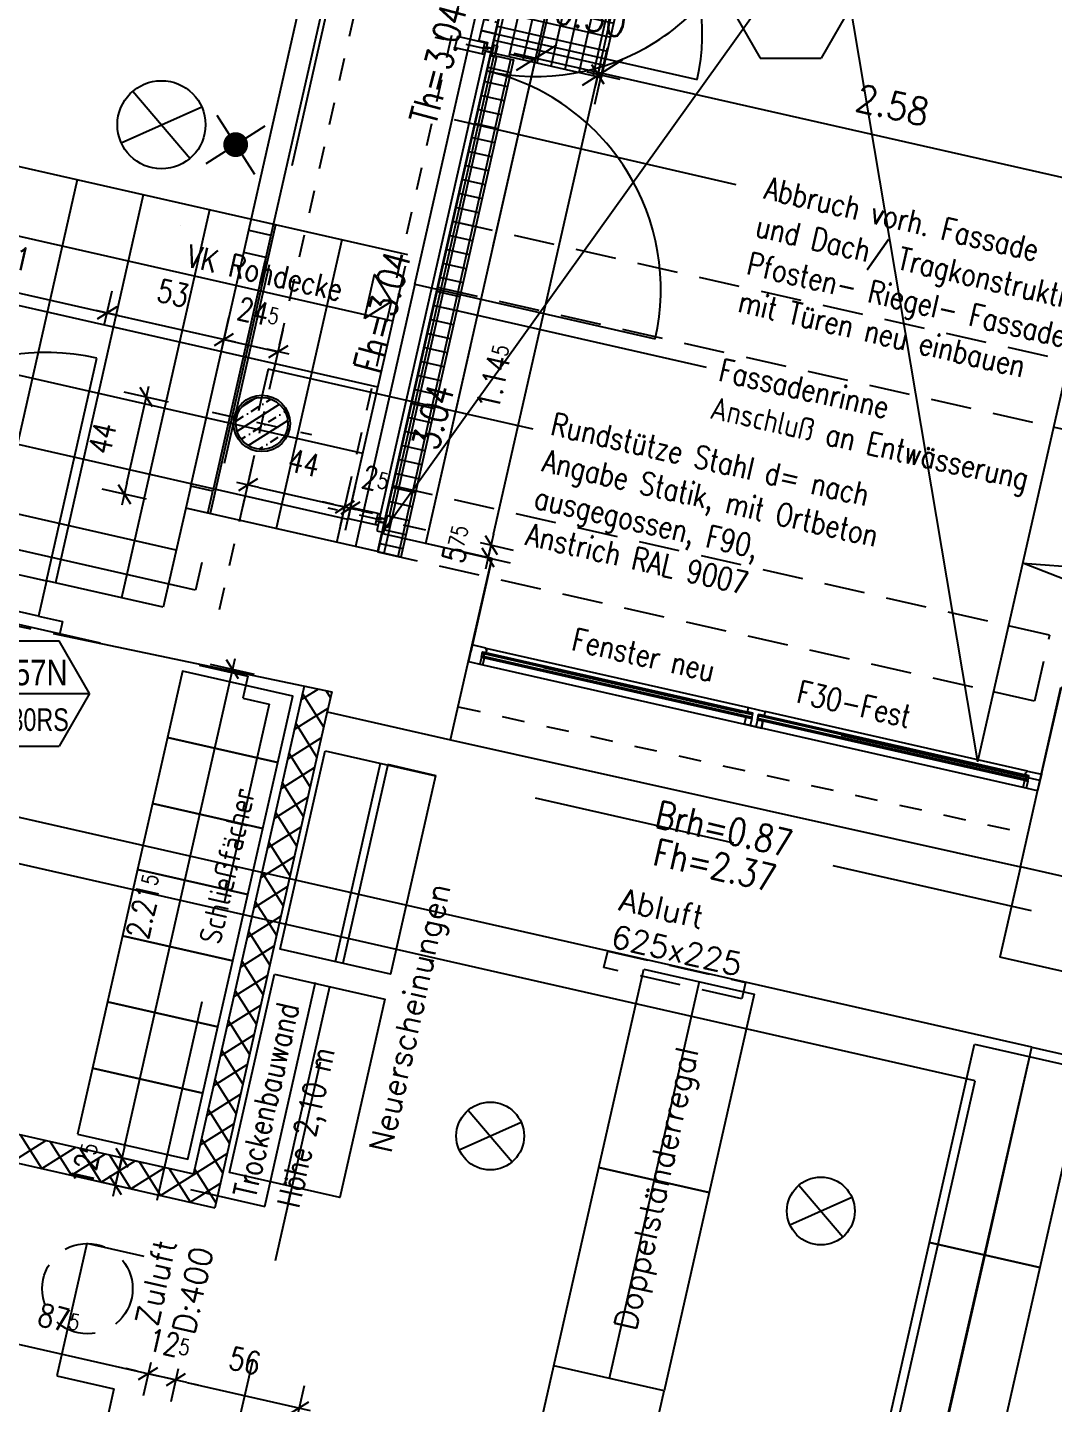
# Model space of a CAD drawing. Header units: metres. Extents: x -7 to 99688, y -10762 to -90.
# Drawn here: x 90.15 to 94.69, y -135.64 to -129.56 of the extents above; entities that cross this region are included whole.
import ezdxf
from ezdxf.enums import TextEntityAlignment as Align

# ---------------------------------------------------------------- set-up
doc = ezdxf.new("R2010")
doc.units = ezdxf.units.M
doc.header["$LTSCALE"] = 0.03
for name, pattern in [('DOT', [0]), ('GESTRICHELT', [9, 6, -3]), ('GESTRICHELT2', [4.5, 3, -1.5]), ('STRICHPUNKT', [24, 12, -6, 0, -6])]:
    doc.linetypes.add(name, pattern=pattern)
doc.layers.get('0').update_dxf_attribs({"linetype": 'CONTINUOUS'})
doc.layers.get('Defpoints').update_dxf_attribs({"linetype": 'CONTINUOUS'})
for name, color, linetype in [('A_abriss', 44, '_ABBRUCH'), ('A_ACHSEN', 1, 'STRICHPUNKT'), ('A_ansicht', 9, 'CONTINUOUS'), ('A_bemaßung', 2, 'CONTINUOUS'), ('A_BRANDSCHUTZ', 10, 'CONTINUOUS'), ('A_Deckenplan', 8, 'CONTINUOUS'), ('A_EINBAUTEN', 3, 'CONTINUOUS'), ('A_fenster', 7, 'CONTINUOUS'), ('A_Fußboden_2', 8, 'CONTINUOUS'), ('A_Höhen', 3, 'CONTINUOUS'), ('A_möbel_neu', 1, 'CONTINUOUS'), ('A_NR_TÜR', 1, 'CONTINUOUS'), ('A_schraffur', 10, 'CONTINUOUS'), ('A_Stahl', 5, 'CONTINUOUS'), ('A_text', 5, 'CONTINUOUS'), ('A_treppe', 3, 'CONTINUOUS'), ('A_trockenbau', 2, 'CONTINUOUS'), ('A_Tuer_neu', 1, 'CONTINUOUS'), ('A_Tuernummer_neu', 10, 'CONTINUOUS'), ('A_TXT-TUER', 1, 'CONTINUOUS'), ('A_türen', 9, 'CONTINUOUS'), ('A_verdeckt', 8, 'GESTRICHELT2'), ('A_wände', 6, 'CONTINUOUS'), ('CKMA0002', 2, 'CONTINUOUS'), ('E__LEUCHTEN', 6, 'CONTINUOUS')]:
    doc.layers.add(name, color=color, linetype=linetype)
doc.styles.add('arial-n', font='ARIALN.TTF')
doc.styles.add('BOLDSIMP_FNT', font='TXT.shx', dxfattribs={"width": 0.9, "height": 0.12})
doc.styles.add('NORM', font='simplex.shx', dxfattribs={"width": 0.7, "bigfont": 'bigfont.shx'})
doc.styles.add('SIMPLEX', font='simplex.shx', dxfattribs={"width": 0.8, "height": 0.1})
doc.styles.get("Standard").update_dxf_attribs({"font": 'txt', "height": 1})
doc.linetypes.add('_ABBRUCH', pattern='A,25,[101,cadkon.shx,S=3.5,R=0,X=0,Y=0],25', length=50)
doc.dimstyles.get("Standard").update_dxf_attribs({"dimtxt": 0.1, "dimasz": 0.05, "dimexe": 0.1, "dimexo": 0, "dimgap": 0.1, "dimtad": 1, "dimdec": 4, "dimrnd": 0.0025, "dimzin": 0, "dimdsep": 46, "dimtxsty": 'SIMPLEX', "dimblk": 'DIMCROSS', "dimblk1": 'DIMCROSS', "dimblk2": 'DIMCROSS', "dimsah": 1, "dimcen": 2.5, "dimdle": 0.025, "dimclrd": 1, "dimclre": 1, "dimclrt": 6, "dimadec": 0, "dimazin": 0, "dimtfac": 1, "dimtdec": 4, "dimtix": 1, "dimtmove": 2, "dimatfit": 3, "dimfxl": 1, "dimtvp": 1, "dimtolj": 1, "dimtzin": 0, "dimarcsym": 0})
pattern_1 = [(32.2216, (90.0803, -134.57253), (-0.0507869, 0.0805807), []), (122.2216, (90.0803, -134.57253), (-0.0805807, -0.0507869), [])]

# ---------------------------------------------------------------- blocks, each defined once
blk = doc.blocks.new('SLASH1')
at = {"layer": 'A_bemaßung', "color": 2, "linetype": 'Continuous'}
for p, q in [((0.07663, 0.07663), (-0.07319, -0.07319)), ((0, -0.14068), (0, 0.11466))]:
    blk.add_line(p, q, dxfattribs=at)
blk = doc.blocks.new('DIMCROSS')
at = {"color": 0, "linetype": 'ByBlock'}
blk.add_line((-1, 0), (1, 0), dxfattribs=at)
at = {"linetype": 'ByBlock'}
blk.add_line((-0.707107, -0.707107), (0.707107, 0.707107), dxfattribs=at)
blk = doc.blocks.new('*D81')
at = {"layer": 'CKMA0002', "color": 1, "lineweight": -2}
for p, q in [((90.7714, -131.2124), (90.5764, -131.1682)), ((90.5877, -131.5706), (90.6629, -131.2391)), ((90.6741, -131.6415), (90.4791, -131.5973))]:
    blk.add_line(p, q, dxfattribs=at)
at = {"layer": 'Defpoints', "color": 0}
for p in [(90.6739, -131.1903), (90.9656, -131.2565), (90.8683, -131.6856)]:
    blk.add_point(p, dxfattribs=at)
at = {"layer": 'CKMA0002', "color": 1, "lineweight": -2, "xscale": 0.05, "yscale": 0.05, "zscale": 0.05}
for p, rotation in [((90.6739, -131.1903), 77.2217543797739), ((90.5766, -131.6194), 257.2217543797739)]:
    blk.add_blockref('DIMCROSS', p, dxfattribs=dict(at, rotation=rotation))
at = {"layer": 'CKMA0002', "color": 6, "insert": (90.479, -131.3717), "char_height": 0.1, "attachment_point": 5, "rotation": 77.22175, "style": 'SIMPLEX'}
blk.add_mtext('\\A1;44{\\A1\\H0.7x\\S;}', dxfattribs=at)
blk = doc.blocks.new('*D82')
at = {"layer": 'CKMA0002', "color": 1, "lineweight": -2}
for p, q in [((91.1012, -131.6761), (91.1454, -131.481)), ((91.5303, -131.7734), (91.5745, -131.5784)), ((91.172, -131.5896), (91.5036, -131.6648))]:
    blk.add_line(p, q, dxfattribs=at)
at = {"layer": 'Defpoints', "color": 0}
for p in [(91.5524, -131.6759), (91.0751, -131.7908), (91.5042, -131.8882)]:
    blk.add_point(p, dxfattribs=at)
at = {"layer": 'CKMA0002', "color": 1, "lineweight": -2, "xscale": 0.05, "yscale": 0.05, "zscale": 0.05}
for p, rotation in [((91.1233, -131.5786), 167.2217543798648), ((91.5524, -131.6759), 347.2217543798648)]:
    blk.add_blockref('DIMCROSS', p, dxfattribs=dict(at, rotation=rotation))
at = {"layer": 'CKMA0002', "color": 6, "insert": (91.371, -131.4809), "char_height": 0.1, "attachment_point": 5, "rotation": 347.22175, "style": 'SIMPLEX'}
blk.add_mtext('\\A1;44{\\A1\\H0.7x\\S;}', dxfattribs=at)
blk = doc.blocks.new('*D83')
at = {"layer": 'CKMA0002', "color": 1, "lineweight": -2}
for p, q in [((91.5336, -131.7585), (91.5745, -131.5784)), ((91.5545, -131.7789), (91.5987, -131.5838)), ((91.5036, -131.6648), (91.4549, -131.6538)), ((91.5524, -131.6759), (91.5766, -131.6814)), ((91.6254, -131.6924), (91.6741, -131.7035))]:
    blk.add_line(p, q, dxfattribs=at)
at = {"layer": 'Defpoints', "color": 0}
for p in [(91.5766, -131.6814), (91.5336, -131.7585), (91.5545, -131.7789)]:
    blk.add_point(p, dxfattribs=at)
at = {"layer": 'CKMA0002', "color": 1, "lineweight": -2, "xscale": 0.05, "yscale": 0.05, "zscale": 0.05}
for p, rotation in [((91.5524, -131.6759), 347.221754379864), ((91.5766, -131.6814), 167.221754379864)]:
    blk.add_blockref('DIMCROSS', p, dxfattribs=dict(at, rotation=rotation))
at = {"layer": 'CKMA0002', "color": 6, "insert": (91.6879, -131.5528), "char_height": 0.1, "attachment_point": 5, "rotation": 347.22175, "style": 'SIMPLEX'}
blk.add_mtext('\\A1;2{\\A1\\H0.7x\\S5;}', dxfattribs=at)
blk = doc.blocks.new('*D84')
at = {"layer": 'CKMA0002', "color": 1, "lineweight": -2}
for p, q in [((92.0891, -131.8781), (92.2842, -131.9224)), ((92.1506, -131.8333), (92.2968, -131.8664)), ((92.1866, -131.9002), (92.1993, -131.8443)), ((92.1866, -131.9002), (92.1866, -131.9002)), ((92.1866, -131.9002), (92.1866, -131.9002))]:
    blk.add_line(p, q, dxfattribs=at)
at = {"layer": 'Defpoints', "color": 0}
for p in [(91.8483, -131.8235), (91.9098, -131.7787), (92.1993, -131.8443)]:
    blk.add_point(p, dxfattribs=at)
at = {"layer": 'CKMA0002', "color": 1, "lineweight": -2, "xscale": 0.05, "yscale": 0.05, "zscale": 0.05}
for p, rotation in [((92.1993, -131.8443), 257.2217543797739), ((92.1866, -131.9002), 77.2217543797739)]:
    blk.add_blockref('DIMCROSS', p, dxfattribs=dict(at, rotation=rotation))
at = {"layer": 'CKMA0002', "color": 3, "insert": (92.0467, -131.8391), "char_height": 0.1, "attachment_point": 5, "rotation": 77.22175, "style": 'SIMPLEX'}
blk.add_mtext('\\A1;5{\\A1\\H0.7x\\S75;}', dxfattribs=at)
blk = doc.blocks.new('*D85')
at = {"layer": 'CKMA0002', "color": 1, "lineweight": -2}
for p, q in [((92.6228, -129.7511), (92.7691, -129.7843)), ((92.2104, -131.7956), (92.6605, -129.811))]:
    blk.add_line(p, q, dxfattribs=at)
at = {"layer": 'Defpoints', "color": 0}
for p in [(92.3822, -129.6966), (92.6715, -129.7622), (91.9098, -131.7787)]:
    blk.add_point(p, dxfattribs=at)
at = {"layer": 'CKMA0002', "color": 1, "lineweight": -2, "xscale": 0.05, "yscale": 0.05, "zscale": 0.05}
for p, rotation in [((92.6715, -129.7622), 77.2217543797739), ((92.1993, -131.8443), 257.2217543797739)]:
    blk.add_blockref('DIMCROSS', p, dxfattribs=dict(at, rotation=rotation))
at = {"layer": 'CKMA0002', "color": 3, "insert": (92.2142, -131.1003), "char_height": 0.1, "attachment_point": 5, "rotation": 77.22175, "style": 'SIMPLEX'}
blk.add_mtext('\\A1;1.14{\\A1\\H0.7x\\S5;}', dxfattribs=at)
blk = doc.blocks.new('*D86')
at = {"layer": 'CKMA0002', "color": 1, "lineweight": -2}
for p, q in [((92.8417, -128.7857), (92.988, -128.8188)), ((92.6826, -129.7134), (92.8794, -128.8455))]:
    blk.add_line(p, q, dxfattribs=at)
at = {"layer": 'Defpoints', "color": 0}
for p in [(92.6013, -128.7311), (92.8905, -128.7967), (92.3822, -129.6966)]:
    blk.add_point(p, dxfattribs=at)
at = {"layer": 'CKMA0002', "color": 1, "lineweight": -2, "xscale": 0.05, "yscale": 0.05, "zscale": 0.05}
for p, rotation in [((92.8905, -128.7967), 77.2217543797739), ((92.6715, -129.7622), 257.2217543797739)]:
    blk.add_blockref('DIMCROSS', p, dxfattribs=dict(at, rotation=rotation))
at = {"layer": 'CKMA0002', "color": 3, "insert": (92.6347, -129.2463), "char_height": 0.1, "attachment_point": 5, "rotation": 77.22175, "style": 'SIMPLEX'}
blk.add_mtext('\\A1;99{\\A1\\H0.7x\\S;}', dxfattribs=at)
blk = doc.blocks.new('Sich.beleuchtung')
at = {"layer": 'E__LEUCHTEN', "color": 3}
for p, q in [((-100.1, 100.1), (100.1, -100.1)), ((-100.1, -100.1), (100.1, 100.1))]:
    blk.add_line(p, q, dxfattribs=at)
at = {"layer": 'E__LEUCHTEN', "color": 3, "const_width": 50}
blk.add_lwpolyline([(-25, 0, 1), (25, 0, 1)], format="xyb", close=True, dxfattribs=at)
blk = doc.blocks.new('I541')
for p, q in [((-2.4, -1.8), (2.4, 1.8)), ((-2.4, 1.8), (2.4, -1.8))]:
    blk.add_line(p, q)
blk.add_circle((0, 0), 3)
blk = doc.blocks.new('Keller_bibo')
at = {"layer": 'A_verdeckt', "linetype": 'GESTRICHELT', "ltscale": 5}
for points in [[(94.7359, -223.6156), (94.403, -225.0833), (90.5789, -224.2159), (90.5921, -224.1573), (90.4666, -224.1289), (90.4556, -224.1776), (90.3288, -224.1489), (90.1739, -224.8316), (90.6566, -224.941), (90.7451, -224.5509), (91.9349, -224.8208), (91.8464, -225.2109), (92.412, -225.3392), (90.8913, -232.0439), (87.9071, -231.367)], [(88.2751, -231.7786), (91.1228, -232.4245), (91.1007, -232.522), (91.2177, -232.5486), (90.6636, -234.9915), (90.41, -234.934), (90.2772, -235.5191), (90.5308, -235.5767), (89.9911, -237.9562)], [(98.0681, -233.2343), (97.6356, -233.1363), (97.5819, -233.3731), (95.0711, -232.8036), (95.1248, -232.5667), (94.7206, -232.475), (94.6274, -232.8858), (92.1106, -232.315), (92.2037, -231.9042), (91.9103, -231.8376), (93.3254, -225.5991), (94.9055, -225.9575), (95.4146, -223.7131), (95.2796, -223.6825), (95.2674, -223.7361), (94.7359, -223.6156)], [(89.2014, -244.0145), (107.8483, -248.2441), (110.3885, -237.0453), (91.7416, -232.8157), (89.2014, -244.0145)]]:
    blk.add_lwpolyline(points, dxfattribs=at)
blk = doc.blocks.new('*D162')
at = {"layer": 'CKMA0002', "color": 1, "lineweight": -2}
for p, q in [((89.5644, -130.6053), (90.4518, -130.8066)), ((90.4895, -130.8664), (90.5227, -130.7202))]:
    blk.add_line(p, q, dxfattribs=at)
at = {"layer": 'Defpoints', "color": 0}
for p in [(90.5006, -130.8177), (89.2468, -131.7792), (90.2318, -132.0025)]:
    blk.add_point(p, dxfattribs=at)
at = {"layer": 'CKMA0002', "color": 1, "lineweight": -2, "xscale": 0.05, "yscale": 0.05, "zscale": 0.05}
for p, rotation in [((89.5156, -130.5943), 167.2198908575155), ((90.5006, -130.8177), 347.2198908575155)]:
    blk.add_blockref('DIMCROSS', p, dxfattribs=dict(at, rotation=rotation))
at = {"layer": 'CKMA0002', "color": 3, "insert": (90.0413, -130.5597), "char_height": 0.1, "attachment_point": 5, "rotation": 347.21989, "style": 'SIMPLEX'}
blk.add_mtext('\\A1;1.01{\\A1\\H0.7x\\S;}', dxfattribs=at)
blk = doc.blocks.new('*D163')
at = {"layer": 'CKMA0002', "color": 1, "lineweight": -2}
for p, q in [((90.5493, -130.8287), (90.9687, -130.9239)), ((91.0064, -130.9837), (91.0395, -130.8374))]:
    blk.add_line(p, q, dxfattribs=at)
at = {"layer": 'Defpoints', "color": 0}
for p in [(91.0174, -130.9349), (90.8482, -131.681), (90.2318, -132.0025)]:
    blk.add_point(p, dxfattribs=at)
at = {"layer": 'CKMA0002', "color": 1, "lineweight": -2, "xscale": 0.05, "yscale": 0.05, "zscale": 0.05}
for p, rotation in [((90.5006, -130.8177), 167.2198908575155), ((91.0174, -130.9349), 347.2198908575155)]:
    blk.add_blockref('DIMCROSS', p, dxfattribs=dict(at, rotation=rotation))
at = {"layer": 'CKMA0002', "color": 3, "insert": (90.7922, -130.73), "char_height": 0.1, "attachment_point": 5, "rotation": 347.21989, "style": 'SIMPLEX'}
blk.add_mtext('\\A1;53{\\A1\\H0.7x\\S;}', dxfattribs=at)
blk = doc.blocks.new('*D164')
at = {"layer": 'CKMA0002', "color": 1, "lineweight": -2}
for p, q in [((91.2348, -131.0868), (91.2791, -130.8917)), ((91.0174, -130.9349), (91.0174, -130.9349)), ((91.0174, -130.9349), (91.0174, -130.9349)), ((91.0174, -130.9349), (91.257, -130.9893))]:
    blk.add_line(p, q, dxfattribs=at)
at = {"layer": 'Defpoints', "color": 0}
for p in [(91.257, -130.9893), (90.8482, -131.681), (91.0559, -131.8758)]:
    blk.add_point(p, dxfattribs=at)
at = {"layer": 'CKMA0002', "color": 1, "lineweight": -2, "xscale": 0.05, "yscale": 0.05, "zscale": 0.05}
for p, rotation in [((91.0174, -130.9349), 347.2198908575155), ((91.257, -130.9893), 167.2198908575155)]:
    blk.add_blockref('DIMCROSS', p, dxfattribs=dict(at, rotation=rotation))
at = {"layer": 'CKMA0002', "color": 3, "insert": (91.1704, -130.8158), "char_height": 0.1, "attachment_point": 5, "rotation": 347.21989, "style": 'SIMPLEX'}
blk.add_mtext('\\A1;24{\\A1\\H0.7x\\S5;}', dxfattribs=at)
blk = doc.blocks.new('Tür-Nr')
at = {"layer": 'A_NR_TÜR'}
for p, q in [((-0.0573, -108.8652), (0.0772, -108.6321)), ((0.0772, -108.6321), (0.3468, -108.6321)), ((0.4812, -108.8652), (0.3468, -108.6321)), ((-0.0573, -108.8652), (0.4812, -108.8652)), ((-0.0573, -108.8652), (0.0772, -109.0983)), ((0.4812, -108.8652), (0.3468, -109.0983)), ((0.0772, -109.0983), (0.3468, -109.0983))]:
    blk.add_line(p, q, dxfattribs=at)
at = {"layer": 'A_TXT-TUER', "style": 'arial-n', "flags": 4}
blk.add_attdef('TÜR-NR.', text='', height=0.1129, dxfattribs=at).set_placement((0.2114, -108.7723), align=Align.MIDDLE_CENTER)
at = {"layer": 'A_TXT-TUER', "style": 'NORM', "width": 0.7}
for tag, flags, p in [('BRANDSCHUTZ', 4, (0.2287, -108.9809)), ('DIN', 5, (0.214, -109.1983)), ('ABMESSUNG', 5, (0.214, -109.3327)), ('MATERIAL', 5, (0.214, -109.4671)), ('WANDART', 5, (0.214, -109.6015)), ('ZARGE', 5, (0.214, -109.7359)), ('SCHLOSS', 5, (0.214, -109.8703)), ('BESCHLÄGE', 5, (0.214, -110.0047)), ('SONSTIGES', 5, (0.214, -110.1391))]:
    blk.add_attdef(tag, text='', height=0.0784, dxfattribs=dict(at, flags=flags)).set_placement(p, align=Align.MIDDLE_CENTER)
blk = doc.blocks.new('*D218')
at = {"layer": 'CKMA0002', "color": 1, "lineweight": -2}
for p, q in [((89.8775, -135.3268), (90.6334, -135.4982)), ((90.6932, -135.4605), (90.66, -135.6068))]:
    blk.add_line(p, q, dxfattribs=at)
at = {"layer": 'Defpoints', "color": 0}
for p in [(91.3646, -132.5001), (90.029, -134.4326), (90.6821, -135.5093)]:
    blk.add_point(p, dxfattribs=at)
at = {"layer": 'CKMA0002', "color": 1, "lineweight": -2, "xscale": 0.05, "yscale": 0.05, "zscale": 0.05}
for p, rotation in [((89.8287, -135.3157), 167.2217543798609), ((90.6821, -135.5093), 347.2217543798609)]:
    blk.add_blockref('DIMCROSS', p, dxfattribs=dict(at, rotation=rotation))
at = {"layer": 'CKMA0002', "color": 3, "insert": (90.2886, -135.2662), "char_height": 0.1, "attachment_point": 5, "rotation": 347.22175, "style": 'SIMPLEX'}
blk.add_mtext('\\A1;87{\\A1\\H0.7x\\S5;}', dxfattribs=at)
blk = doc.blocks.new('*D219')
at = {"layer": 'CKMA0002', "color": 1, "lineweight": -2}
for p, q in [((90.6334, -135.4982), (90.5846, -135.4871)), ((90.6821, -135.5093), (90.804, -135.5369)), ((90.815, -135.4881), (90.7819, -135.6344)), ((90.8528, -135.548), (90.9015, -135.559))]:
    blk.add_line(p, q, dxfattribs=at)
at = {"layer": 'Defpoints', "color": 0}
for p in [(91.4941, -132.494), (91.3646, -132.5001), (90.804, -135.5369)]:
    blk.add_point(p, dxfattribs=at)
at = {"layer": 'CKMA0002', "color": 1, "lineweight": -2, "xscale": 0.05, "yscale": 0.05, "zscale": 0.05}
for p, rotation in [((90.6821, -135.5093), 347.2217543798609), ((90.804, -135.5369), 167.2217543798609)]:
    blk.add_blockref('DIMCROSS', p, dxfattribs=dict(at, rotation=rotation))
at = {"layer": 'CKMA0002', "color": 3, "insert": (90.7762, -135.3768), "char_height": 0.1, "attachment_point": 5, "rotation": 347.22175, "style": 'SIMPLEX'}
blk.add_mtext('\\A1;12{\\A1\\H0.7x\\S5;}', dxfattribs=at)
blk = doc.blocks.new('*D220')
at = {"layer": 'CKMA0002', "color": 1, "lineweight": -2}
for p, q in [((90.8528, -135.548), (91.301, -135.6496)), ((91.3719, -135.5632), (91.3277, -135.7582))]:
    blk.add_line(p, q, dxfattribs=at)
at = {"layer": 'Defpoints', "color": 0}
for p in [(91.4941, -132.494), (92.02, -132.7055), (91.3498, -135.6607)]:
    blk.add_point(p, dxfattribs=at)
at = {"layer": 'CKMA0002', "color": 1, "lineweight": -2, "xscale": 0.05, "yscale": 0.05, "zscale": 0.05}
for p, rotation in [((90.804, -135.5369), 167.2217543798609), ((91.3498, -135.6607), 347.2217543798609)]:
    blk.add_blockref('DIMCROSS', p, dxfattribs=dict(at, rotation=rotation))
at = {"layer": 'CKMA0002', "color": 3, "insert": (91.1101, -135.4525), "char_height": 0.1, "attachment_point": 5, "rotation": 347.22175, "style": 'SIMPLEX'}
blk.add_mtext('\\A1;56{\\A1\\H0.7x\\S;}', dxfattribs=at)
blk = doc.blocks.new('*D223')
at = {"layer": 'CKMA0002', "color": 1, "lineweight": -2}
for p, q in [((90.5169, -134.5434), (90.6632, -134.5765)), ((90.538, -134.6763), (90.5657, -134.5544)), ((90.4405, -134.6542), (90.6355, -134.6985)), ((90.538, -134.6763), (90.538, -134.6763)), ((90.538, -134.6763), (90.538, -134.6763))]:
    blk.add_line(p, q, dxfattribs=at)
at = {"layer": 'Defpoints', "color": 0}
for p in [(90.2399, -134.4806), (90.5657, -134.5544), (90.1635, -134.5914)]:
    blk.add_point(p, dxfattribs=at)
at = {"layer": 'CKMA0002', "color": 1, "lineweight": -2, "xscale": 0.05, "yscale": 0.05, "zscale": 0.05}
for p, rotation in [((90.5657, -134.5544), 257.2217543797699), ((90.538, -134.6763), 77.2217543797699)]:
    blk.add_blockref('DIMCROSS', p, dxfattribs=dict(at, rotation=rotation))
at = {"layer": 'CKMA0002', "color": 3, "insert": (90.4056, -134.5822), "char_height": 0.1, "attachment_point": 5, "rotation": 77.22175, "style": 'SIMPLEX'}
blk.add_mtext('\\A1;12{\\A1\\H0.7x\\S5;}', dxfattribs=at)
blk = doc.blocks.new('*D224')
at = {"layer": 'CKMA0002', "color": 1, "lineweight": -2}
for p, q in [((91.1531, -132.4166), (90.958, -132.3724)), ((90.5767, -134.5057), (91.0445, -132.4433))]:
    blk.add_line(p, q, dxfattribs=at)
at = {"layer": 'Defpoints', "color": 0}
for p in [(91.0555, -132.3945), (91.4941, -132.494), (90.2399, -134.4806)]:
    blk.add_point(p, dxfattribs=at)
at = {"layer": 'CKMA0002', "color": 1, "lineweight": -2, "xscale": 0.05, "yscale": 0.05, "zscale": 0.05}
for p, rotation in [((91.0555, -132.3945), 77.22175437976986), ((90.5657, -134.5544), 257.2217543797699)]:
    blk.add_blockref('DIMCROSS', p, dxfattribs=dict(at, rotation=rotation))
at = {"layer": 'CKMA0002', "color": 3, "insert": (90.6643, -133.4413), "char_height": 0.1, "attachment_point": 5, "rotation": 77.22175, "style": 'SIMPLEX'}
blk.add_mtext('\\A1;2.21{\\A1\\H0.7x\\S5;}', dxfattribs=at)

msp = doc.modelspace()

# ---------------------------------------------------------------- hatches: boundary and pattern name
at = {"layer": 'A_EINBAUTEN'}
h = msp.add_hatch(dxfattribs=at)
h.set_pattern_fill('NET', color=1, scale=0.02, style=0)
h.set_pattern_definition([(167.2199, (87.381815, -126.3012), (-0.01404683, -0.06192686), []), (257.2199, (87.381815, -126.3012), (0.06192686, -0.01404683), [])])
h.paths.add_polyline_path([(92.19999, -129.6655), (92.68761, -129.7761), (92.90882, -128.80088), (92.4212, -128.69027)])
h = msp.add_hatch(dxfattribs=at)
h.set_pattern_fill('NET', color=1, scale=0.02, style=0)
h.set_pattern_definition([(347.22175, (77.84911, -141.39075), (0.01404482, 0.06192732), []), (77.22175, (77.84911, -141.39075), (-0.06192732, 0.01404482), [])])
h.paths.add_polyline_path([(91.79932, -131.89748), (91.69934, -131.87403), (92.19807, -129.67531), (92.29821, -129.69802)])
at = {"layer": 'A_schraffur'}
h = msp.add_hatch(dxfattribs=at)
h.set_pattern_fill('BETON_1', color=256, scale=0.02, style=0)
h.set_pattern_definition([(32.22175, (77.5378, -141.85838), (-0.0426558, 0.06767926), []), (32.22175, (77.59297, -141.87089), (-0.00881617, 0.08900716), [0.04, -0.02, 0, -0.02])])
edge = h.paths.add_edge_path()
edge.add_arc((91.18506, -131.30622), 0.115, 0, 360)
h = msp.add_hatch(dxfattribs=at)
h.set_pattern_fill('ANSI37', color=256, scale=0.03, style=0)
h.set_pattern_definition(pattern_1)
h.paths.add_polyline_path([(88.1912, -131.80123), (88.06885, -131.77557), (87.8939, -132.54682), (88.0158, -132.57447)])
h.paths.add_polyline_path([(88.0158, -132.57447), (87.8939, -132.54682), (87.84966, -132.74187), (87.97156, -132.76951)])
h.paths.add_polyline_path([(87.97156, -132.76951), (87.84966, -132.74187), (87.76638, -133.109), (87.88828, -133.13665)])
h.paths.add_polyline_path([(87.88828, -133.13665), (87.76638, -133.109), (87.69204, -133.43672), (87.81394, -133.46436)])
h.paths.add_polyline_path([(87.81394, -133.46436), (87.69204, -133.43672), (87.59147, -133.88005), (86.61561, -133.6587), (86.58797, -133.78061), (88.53845, -134.22291), (88.5661, -134.101), (87.71338, -133.90771)])
h.paths.add_polyline_path([(90.75309, -134.59692), (90.02898, -134.43258), (90.00134, -134.55449), (90.72544, -134.71881)])
h.paths.add_polyline_path([(91.26235, -133.51584), (91.14044, -133.4882), (90.88229, -134.62624), (90.75309, -134.59692), (90.72544, -134.71881), (90.97655, -134.77579)])
h.paths.add_polyline_path([(90.30759, -134.67508), (90.35724, -134.45616), (90.50353, -134.48934), (90.45388, -134.70825)], flags=25)
h = msp.add_hatch(dxfattribs=at)
h.set_pattern_fill('ANSI37', color=256, scale=0.03, style=0)
h.set_pattern_definition(pattern_1)
h.paths.add_polyline_path([(91.47423, -132.58175), (91.49411, -132.49396), (91.37179, -132.46831), (91.18469, -133.29315), (91.30659, -133.3208), (91.47423, -132.58175)])
h.paths.add_polyline_path([(91.30659, -133.3208), (91.18469, -133.29315), (91.14044, -133.4882), (91.26235, -133.51584)])

# ---------------------------------------------------------------- linework, layer by layer
at = {"layer": 'A_abriss', "ltscale": 0.3}
for p, q in [((93.12978, -125.55465), (94.35169, -132.80376)), ((91.91028, -131.83757), (93.32537, -125.59903)), ((91.71477, -131.79321), (95.82586, -126.05304)), ((91.12688, -130.45221), (91.54717, -128.59928)), ((91.6447, -128.6214), (91.22441, -130.47434)), ((91.86228, -130.69084), (92.30031, -128.75989)), ((92.39778, -128.78201), (91.95979, -130.71295)), ((90.87031, -131.58347), (91.10481, -130.54971)), ((91.20231, -130.57186), (90.96779, -131.60558)), ((91.86228, -130.69084), (91.59906, -131.85128)), ((91.95978, -130.71296), (91.7176, -131.78077)), ((91.86228, -130.69084), (91.95979, -130.71295)), ((91.95983, -130.71297), (92.92529, -130.93196)), ((90.87031, -131.58347), (90.84818, -131.681)), ((90.96779, -131.60558), (90.87031, -131.58347)), ((90.9457, -131.70312), (90.96779, -131.60558)), ((90.9457, -131.70312), (90.84818, -131.68101)), ((94.54089, -133.26723), (94.45026, -133.66686)), ((94.86955, -133.76198), (94.45026, -133.66686))]:
    msp.add_line(p, q, dxfattribs=at)
msp.add_lwpolyline([(91.12688, -130.45222), (91.22441, -130.47434), (91.20231, -130.57186), (91.10481, -130.54971), (91.12688, -130.45222)], dxfattribs=at)
for centre, radius, start, end in [((92.3978, -128.78201), 0.99002, 257.219099, 347.220231), ((91.95983, -130.71297), 0.98999, 347.220155, 77.222288)]:
    msp.add_arc(centre, radius, start, end, dxfattribs=at)
at = {"layer": 'A_ACHSEN', "ltscale": 0.1}
for p, q in [((90.99831, -132.12956), (92.56671, -125.21497)), ((92.38215, -129.69658), (91.95103, -129.59877)), ((90.96564, -131.25645), (91.40449, -131.35599)), ((91.90978, -131.77866), (91.47866, -131.68085))]:
    msp.add_line(p, q, dxfattribs=at)
at = {"layer": 'A_ansicht', "color": 9, "linetype": 'Continuous'}
msp.add_line((92.02, -132.7055), (94.54089, -133.26723), dxfattribs=at)
at = {"layer": 'A_bemaßung', "linetype": 'Continuous'}
msp.add_line((92.29981, -129.66825), (111.74822, -134.07968), dxfattribs=at)
at = {"layer": 'A_Deckenplan', "linetype": 'GESTRICHELT'}
for p, q in [((92.02812, -130.41127), (94.93646, -131.071)), ((91.96175, -130.70384), (94.87012, -131.36357)), ((91.76265, -131.58154), (94.671, -132.24127)), ((91.69629, -131.87411), (94.60465, -132.53384)), ((94.60465, -132.53384), (94.671, -132.24127)), ((94.59127, -134.06574), (109.28899, -137.39857))]:
    msp.add_line(p, q, dxfattribs=at)
at = {"layer": 'A_Deckenplan'}
for points in [[(94.59127, -134.06574), (86.48897, -132.22819), (84.59009, -140.60088), (92.68179, -142.43602)], [(94.3414, -134.21415), (86.63978, -132.46747), (84.82937, -140.45006), (92.53104, -142.19648)]]:
    msp.add_lwpolyline(points, close=True, dxfattribs=at)
at = {"layer": 'A_Deckenplan', "color": 5, "linetype": 'GESTRICHELT'}
msp.add_lwpolyline([(92.71518, -133.64038), (93.3247, -133.77859), (93.30812, -133.85174), (92.69859, -133.71352)], close=True, dxfattribs=at)
msp.add_circle((90.41308, -135.13347), 0.2, dxfattribs=at)
at = {"layer": 'A_EINBAUTEN'}
for points in [[(92.19999, -129.6655), (92.68761, -129.7761), (92.90882, -128.80088), (92.4212, -128.69027)], [(91.79932, -131.89748), (91.69934, -131.87403), (92.19807, -129.67531), (92.29821, -129.69802)]]:
    msp.add_lwpolyline(points, close=True, dxfattribs=at)
at = {"layer": 'A_fenster', "color": 1}
for p, q in [((92.17165, -129.62346), (92.18238, -129.6259)), ((92.21261, -129.63276), (92.20773, -129.63165)), ((91.75004, -131.71678), (92.21133, -129.68345)), ((92.16059, -129.67222), (92.17132, -129.67466)), ((92.16435, -129.65565), (92.20531, -129.66494)), ((92.16789, -129.64004), (92.20885, -129.64933)), ((92.20155, -129.68152), (92.19667, -129.68041)), ((91.57743, -131.67762), (91.8198, -130.6098)), ((91.68827, -131.75404), (91.69899, -131.75647)), ((91.69203, -131.73746), (91.73299, -131.74675)), ((91.69557, -131.72186), (91.73653, -131.73115)), ((91.69933, -131.70528), (91.71006, -131.70771)), ((91.72923, -131.76333), (91.72435, -131.76222)), ((91.74029, -131.71457), (91.73541, -131.71346))]:
    msp.add_line(p, q, dxfattribs=at)
at = {"layer": 'A_fenster', "color": 2}
for p, q in [((91.70673, -131.72234), (92.17466, -129.65976)), ((91.73209, -131.72809), (92.20002, -129.66551)), ((92.17466, -129.65976), (92.20002, -129.66551)), ((91.70231, -131.74184), (91.69346, -131.78086)), ((91.70231, -131.74184), (91.72767, -131.7476)), ((91.70673, -131.72234), (91.73209, -131.72809)), ((91.72766, -131.74759), (91.71881, -131.78662)), ((91.69346, -131.78086), (91.71881, -131.78662)), ((92.15626, -132.33984), (92.16157, -132.31643)), ((92.15626, -132.33984), (93.35223, -132.61108)), ((92.15759, -132.33399), (93.35356, -132.60523)), ((92.16024, -132.32228), (93.35621, -132.59352)), ((92.16157, -132.31643), (93.35754, -132.58767)), ((92.16734, -132.3362), (92.17, -132.3245)), ((93.35223, -132.61108), (93.35754, -132.58767)), ((93.37759, -132.61683), (93.38289, -132.59342)), ((94.57355, -132.88807), (93.37759, -132.61683)), ((94.57487, -132.88222), (93.37891, -132.61098)), ((94.57753, -132.87051), (93.38157, -132.59927)), ((94.57886, -132.86466), (93.38289, -132.59342)), ((94.56512, -132.88), (94.56778, -132.8683)), ((94.57355, -132.88807), (94.57886, -132.86466))]:
    msp.add_line(p, q, dxfattribs=at)
at = {"layer": 'A_fenster', "color": 10, "linetype": 'Continuous'}
for p, q in [((92.17616, -132.30026), (93.33736, -132.56361)), ((92.15626, -132.33984), (92.14918, -132.37105)), ((92.16284, -132.37414), (93.32077, -132.63676)), ((93.35223, -132.61108), (93.34515, -132.64229)), ((93.37759, -132.61683), (93.37051, -132.64804)), ((94.57267, -132.84378), (93.41148, -132.58042)), ((93.32077, -132.63676), (93.39489, -132.65357)), ((93.39489, -132.65357), (93.40197, -132.62236)), ((94.55282, -132.91618), (93.39489, -132.65357)), ((94.57355, -132.88807), (94.56647, -132.91928))]:
    msp.add_line(p, q, dxfattribs=at)
at = {"layer": 'A_fenster', "color": 2}
msp.add_lwpolyline([(92.20447, -129.64601), (92.21885, -129.58262), (92.15547, -129.56824), (92.14551, -129.61213), (92.18354, -129.62076), (92.17912, -129.64026)], close=True, dxfattribs=at)
msp.add_lwpolyline([(92.19028, -129.52487), (92.16653, -129.51948), (92.15547, -129.56824), (92.21885, -129.58262), (92.22992, -129.53386), (92.21563, -129.53062)], dxfattribs=at)
at = {"layer": 'A_fenster', "color": 1}
for points in [[(92.04981, -129.59555), (92.03874, -129.64431), (92.16065, -129.67196), (92.17171, -129.6232)], [(92.22724, -129.63607), (92.21618, -129.68484), (92.20155, -129.68152), (92.21261, -129.63276)], [(91.57743, -131.67762), (91.56636, -131.72639), (91.68827, -131.75404), (91.69933, -131.70528)], [(91.75492, -131.71789), (91.74385, -131.76665), (91.72923, -131.76333), (91.74029, -131.71457)]]:
    msp.add_lwpolyline(points, close=True, dxfattribs=at)
at = {"layer": 'A_fenster', "color": 10, "linetype": 'Continuous'}
for points in [[(92.09847, -132.35954), (92.16284, -132.37414), (92.16992, -132.34293), (92.15626, -132.33984), (92.16157, -132.31643), (92.17809, -132.32018), (92.18014, -132.31114), (92.17616, -132.30026), (92.11506, -132.2864)], [(93.33736, -132.56361), (93.41148, -132.58042), (93.40727, -132.59895), (93.38289, -132.59342), (93.37759, -132.61683), (93.40197, -132.62236), (93.39489, -132.65357), (93.32077, -132.63676), (93.32785, -132.60555), (93.35223, -132.61108), (93.35754, -132.58767), (93.33316, -132.58214)], [(94.61718, -132.93078), (94.55282, -132.91618), (94.55989, -132.88497), (94.57355, -132.88807), (94.57886, -132.86466), (94.56234, -132.86092), (94.56439, -132.85188), (94.57267, -132.84378), (94.63377, -132.85763)]]:
    msp.add_lwpolyline(points, close=True, dxfattribs=at)
at = {"layer": 'A_Fußboden_2'}
for p, q in [((91.83086, -130.56104), (83.9567, -128.77477)), ((91.76449, -130.85361), (83.89034, -129.06734)), ((91.69813, -131.14617), (83.82398, -129.35991)), ((91.63176, -131.43874), (83.75762, -129.65247)), ((91.56539, -131.73131), (83.69126, -129.94504)), ((90.36801, -130.22929), (89.97886, -131.94523)), ((90.66058, -130.29564), (90.27143, -132.01158)), ((90.95315, -130.36199), (90.564, -132.07793)), ((91.24572, -130.42834), (90.95609, -131.70547)), ((91.53829, -130.49469), (91.24866, -131.77182)), ((90.80607, -131.86668), (86.85666, -130.97074))]:
    msp.add_line(p, q, dxfattribs=at)
at = {"layer": 'A_möbel_neu'}
for p, q in [((91.70893, -132.80987), (91.50985, -133.68757)), ((91.48489, -133.79775), (91.28581, -134.67545)), ((93.1191, -133.77506), (92.92001, -134.65277)), ((94.58191, -134.107), (94.38283, -134.9847)), ((92.92001, -134.65277), (92.72093, -135.53047)), ((94.38283, -134.9847), (94.18375, -135.86241)), ((92.41681, -135.74108), (92.47713, -135.47517)), ((92.90443, -135.85168), (92.96474, -135.58577))]:
    msp.add_line(p, q, dxfattribs=at)
for points in [[(90.76777, -132.69486), (91.25538, -132.80546), (91.32174, -132.5129), (90.83413, -132.40229)], [(90.7014, -132.98743), (91.18902, -133.09803), (91.25538, -132.80546), (90.76777, -132.69486)], [(91.46513, -132.75457), (91.95274, -132.86517), (91.75366, -133.74287), (91.26605, -133.63227)], [(90.63504, -133.28), (91.12266, -133.3906), (91.18902, -133.09803), (90.7014, -132.98743)], [(90.56868, -133.57257), (91.0563, -133.68317), (91.12266, -133.3906), (90.63504, -133.28)], [(90.50232, -133.86513), (90.98993, -133.97574), (91.0563, -133.68317), (90.56868, -133.57257)], [(90.50232, -133.86513), (90.98993, -133.97574), (91.0563, -133.68317), (90.56868, -133.57257)], [(91.24108, -133.74245), (91.7287, -133.85305), (91.52961, -134.73075), (91.042, -134.62015)], [(92.87529, -133.71976), (93.3629, -133.83036), (93.16382, -134.70807), (92.67621, -134.59747)], [(90.43596, -134.1577), (90.92357, -134.26831), (90.98993, -133.97574), (90.50232, -133.86513)], [(94.3381, -134.0517), (94.82572, -134.1623), (94.62663, -135.04), (94.13902, -134.9294)], [(90.36959, -134.45027), (90.85721, -134.56087), (90.92357, -134.26831), (90.43596, -134.1577)], [(92.67621, -134.59747), (93.16382, -134.70807), (92.96474, -135.58577), (92.47713, -135.47517)], [(94.13902, -134.9294), (94.62663, -135.04), (94.42755, -135.91771), (93.93994, -135.80711)]]:
    msp.add_lwpolyline(points, close=True, dxfattribs=at)
at = {"layer": 'A_Stahl'}
for radius in [0.125, 0.115]:
    msp.add_circle((91.18506, -131.30622), radius, dxfattribs=at)
at = {"layer": 'A_text'}
for p, q in [((93.28321, -130.25153), (92.03718, -129.96285)), ((90.82608, -130.4297), (90.82608, -130.4297)), ((91.99661, -130.79546), (93.15032, -131.05712)), ((91.21256, -131.06621), (91.17085, -131.25008)), ((92.38548, -131.33228), (91.21256, -131.06621)), ((91.73137, -131.75389), (91.72207, -131.79487)), ((91.19814, -134.76958), (91.42301, -133.77807)), ((90.86908, -134.69495), (91.19814, -134.76958))]:
    msp.add_line(p, q, dxfattribs=at)
at = {"layer": 'A_text', "linetype": 'Continuous'}
msp.add_lwpolyline([(91.63887, -130.84249), (91.68312, -130.64745), (91.75852, -130.7671)], close=True, dxfattribs=at)
at = {"layer": 'A_treppe', "color": 10}
for p, q in [((94.74798, -131.05803), (94.35169, -132.80376)), ((94.55108, -131.92484), (100.60179, -132.37336)), ((100.20307, -134.13093), (94.55108, -131.92484))]:
    msp.add_line(p, q, dxfattribs=at)
at = {"layer": 'A_trockenbau'}
for p, q in [((91.37179, -132.46831), (90.88229, -134.62624)), ((91.47447, -132.5807), (90.97655, -134.77579)), ((90.02898, -134.43258), (90.88229, -134.62624)), ((90.00134, -134.55449), (90.97655, -134.77579))]:
    msp.add_line(p, q, dxfattribs=at)
at = {"layer": 'A_Tuer_neu'}
for p, q in [((92.21885, -129.58262), (93.11119, -129.78506)), ((90.23182, -132.00258), (90.45521, -131.01761)), ((89.24683, -131.77916), (90.23182, -132.00258))]:
    msp.add_line(p, q, dxfattribs=at)
for centre, radius, start, end in [((92.21885, -129.58262), 0.91501, 347.218177, 77.220751), ((90.23181, -132.00259), 1.01, 77.220963, 167.219063)]:
    msp.add_arc(centre, radius, start, end, dxfattribs=at)
at = {"layer": 'A_türen'}
msp.add_line((90.19642, -132.1586), (89.10419, -131.91087), dxfattribs=at)
at = {"layer": 'A_verdeckt'}
for p, q in [((89.37364, -131.80793), (90.2318, -132.00259)), ((89.08676, -131.98906), (90.29041, -132.24151)), ((92.05316, -132.55934), (94.57406, -133.12094))]:
    msp.add_line(p, q, dxfattribs=at)
at = {"layer": 'A_wände', "linetype": 'GESTRICHELT', "ltscale": 0.3}
msp.add_line((91.51682, -131.83264), (92.9369, -125.5721), dxfattribs=at)
at = {"layer": 'A_wände', "linetype": 'Continuous'}
for p, q in [((90.84818, -131.681), (90.74866, -132.11981)), ((91.59906, -131.85128), (90.84819, -131.681)), ((91.71477, -131.79321), (91.6966, -131.87341)), ((92.20186, -131.9037), (91.71477, -131.79321)), ((91.6966, -131.87341), (91.59906, -131.85128)), ((92.02, -132.7055), (92.20186, -131.9037)), ((90.2318, -132.00259), (90.19642, -132.15859)), ((90.74866, -132.11981), (90.2318, -132.00259)), ((90.19642, -132.15859), (90.30367, -132.18292)), ((90.30367, -132.18292), (90.29041, -132.24151)), ((90.29041, -132.24151), (91.49411, -132.49396)), ((91.49411, -132.49396), (91.47423, -132.58175)), ((94.54089, -133.26723), (94.72053, -132.475)), ((91.47423, -132.58175), (92.02, -132.7055)), ((94.96026, -133.36209), (94.54089, -133.26723))]:
    msp.add_line(p, q, dxfattribs=at)

# ---------------------------------------------------------------- block references
at = {"layer": 'A_bemaßung', "color": 7, "rotation": 347.22}
for p in [(92.39733, -129.69037), (92.68893, -129.75651)]:
    msp.add_blockref('SLASH1', p, dxfattribs=at)
at = {"layer": 'A_Tuernummer_neu'}
ref = msp.add_blockref('Tür-Nr', (93.31306, -20.59309), dxfattribs=at)
ref.add_attrib('TÜR-NR.', '0.46N', dxfattribs={"layer": 'A_TXT-TUER', "height": 0.112896, "style": 'arial-n'}).set_placement((93.52441, -129.36543), align=Align.MIDDLE_CENTER)
ref = msp.add_blockref('Tür-Nr', (89.94173, -23.63582), dxfattribs=at)
ref.add_attrib('TÜR-NR.', '0.57N', dxfattribs={"layer": 'A_TXT-TUER', "height": 0.112896, "style": 'arial-n'}).set_placement((90.15308, -132.40817), align=Align.MIDDLE_CENTER)
ref.add_attrib('BRANDSCHUTZ', 'T30RS', dxfattribs={"layer": 'A_TXT-TUER', "height": 0.1, "style": 'arial-n', "width": 0.9}).set_placement((90.17039, -132.61675), align=Align.MIDDLE_CENTER)
at = {"layer": 'A_verdeckt', "linetype": 'GESTRICHELT'}
msp.add_blockref('Keller_bibo', (0, 100), dxfattribs=at)
at = {"layer": 'E__LEUCHTEN', "color": 2}
for p, xscale, yscale, zscale, rotation in [((90.7409, -129.98535), 0.06499999999999899, 0.06499999999999773, 0.065, 347.2217543797802), ((92.19527, -134.4582), 0.05000000000000146, 0.05000000000001137, 0.05, 347.2217543797859), ((93.6581, -134.79006), 0.05000000000000146, 0.05000000000001137, 0.05, 347.2217543797859)]:
    msp.add_blockref('I541', p, dxfattribs=dict(at, xscale=xscale, yscale=yscale, zscale=zscale, rotation=rotation))
at = {"layer": 'E__LEUCHTEN', "color": 7, "xscale": 0.001098735000002128, "yscale": 0.001098734999999351, "zscale": 0.001098735, "rotation": 347.6524336641262}
msp.add_blockref('Sich.beleuchtung', (91.06911, -130.07326), dxfattribs=at)

# ---------------------------------------------------------------- texts
at = {"layer": 'A_abriss', "ltscale": 0.3, "style": 'SIMPLEX', "width": 0.8}
for s, p in [('Th=3.04', (91.96588, -129.71712)), ('Fh=3.04', (91.71748, -130.81204)), ('3.04', (91.94227, -131.27781))]:
    msp.add_text(s, height=0.12, rotation=75, dxfattribs=at).set_placement(p, align=Align.MIDDLE_CENTER)
at = {"layer": 'A_bemaßung', "color": 7, "linetype": 'DOT', "style": 'BOLDSIMP_FNT', "width": 0.9}
for s, p in [('0.30', (92.45997, -129.5653)), ('2.58', (93.79631, -129.95642))]:
    msp.add_text(s, height=0.12, rotation=347.2, dxfattribs=at).set_placement(p, align=Align.BOTTOM_LEFT)
at = {"layer": 'A_BRANDSCHUTZ', "linetype": 'Continuous', "insert": (93.56739, -132.44205), "char_height": 0.1, "width": 1, "attachment_point": 1, "rotation": 347.220401, "style": 'SIMPLEX'}
msp.add_mtext('F30-Fest', dxfattribs=at)
at = {"layer": 'A_Deckenplan', "color": 5, "linetype": 'GESTRICHELT', "char_height": 0.1, "width": 1, "attachment_point": 1}
for s, insert, rotation in [('{\\Fsimplex.shx;Abluft\\P625x225}', (92.78278, -133.36064), 347.223765), ('{\\Fsimplex.shx;Zuluft\\PD:400}', (90.62494, -135.28322), 77.223765)]:
    msp.add_mtext(s, dxfattribs=dict(at, insert=insert, rotation=rotation))
at = {"layer": 'A_Höhen', "linetype": 'Continuous', "style": 'SIMPLEX', "width": 0.8}
for s, p in [('Brh=0.87', (93.2297, -133.09954)), ('Fh=2.37', (93.18921, -133.26043))]:
    msp.add_text(s, height=0.12, rotation=347.2, dxfattribs=at).set_placement(p, align=Align.MIDDLE_CENTER)
at = {"layer": 'A_text', "style": 'SIMPLEX', "width": 0.8}
for s, rotation, p in [('Abbruch vorh. Fassade', 347, (93.40192, -130.31079)), ('und Dach/ Tragkonstruktion Dach ', 347, (93.36336, -130.47783)), ('VK Rohdecke', 347.218177, (90.84704, -130.61101)), ('Pfosten- Riegel- Fassade Aluminium ', 347, (93.32479, -130.64486)), ('mit Türen neu einbauen', 347, (93.28623, -130.8119)), ('Fassadenrinne ', 347.221754, (93.20044, -131.11621)), ('Anschluß an Entwässerung', 347.221754, (93.16253, -131.28339)), ('Fenster neu', 347.221754, (92.55067, -132.30794)), ('Trockenbauwand', 77.221754, (91.15647, -134.738)), ('Höhe 2,10 m', 77.221754, (91.34901, -134.78166))]:
    msp.add_text(s, height=0.1, rotation=rotation, dxfattribs=at).set_placement(p)
at = {"layer": 'A_text', "linetype": 'Continuous', "char_height": 0.1, "attachment_point": 1, "style": 'SIMPLEX'}
for s, insert, width, rotation in [('Rundstütze Stahl d= nach Angabe Statik, mit Ortbeton ausgegossen, F90,\\PAnstrich RAL 9007 ', (92.47939, -131.25737), 1.7609, 347.221754), ('\\Fsimplex.shx;Schließfächer', (90.9048, -133.5931), 1.1421, 77.22061)]:
    msp.add_mtext(s, dxfattribs=dict(at, insert=insert, width=width, rotation=rotation))
at = {"layer": 'A_text', "linetype": 'Continuous', "char_height": 0.1, "width": 1, "attachment_point": 1, "rotation": 77.416918}
for s, insert in [('\\Fsimplex.shx;Neuerscheinungen', (91.65805, -134.51666)), ('\\Fsimplex.shx;Doppelständerregal', (92.74154, -135.30311))]:
    msp.add_mtext(s, dxfattribs=dict(at, insert=insert))

# ---------------------------------------------------------------- dimensions: what is measured, and where the dimension line sits
at = {"layer": 'CKMA0002'}
for base, p1, p2, angle, text, override, picture, middle in [((92.8905, -128.79672), (92.38224, -129.6966), (92.60127, -128.73112), 77.221754, '99{\\A1\\H0.7x\\S;}', {"dimexo": 0.246573, "dimse1": 1, "dimclrt": 3}, '*D86', (92.63473, -129.24628)), ((90.50058, -130.81768), (89.24683, -131.77917), (90.23182, -132.00255), 347.219891, '1.01{\\A1\\H0.7x\\S;}', {"dimexo": 1.164962, "dimrnd": 0.005, "dimse1": 1, "dimclrt": 3}, '*D162', (90.04127, -130.55969)), ((91.01742, -130.93492), (90.23182, -132.00255), (90.84818, -131.68101), 347.219891, '53{\\A1\\H0.7x\\S;}', {"dimexo": 0.71504, "dimrnd": 0.005, "dimse1": 1, "dimclrt": 3}, '*D163', (90.79218, -130.73002)), ((91.25696, -130.98926), (90.84818, -131.68101), (91.05587, -131.87579), 347.219891, '24{\\A1\\H0.7x\\S5;}', {"dimexo": 0.809051, "dimrnd": 0.005, "dimse1": 1, "dimclrt": 3}, '*D164', (91.17037, -130.8158)), ((90.67392, -131.19029), (90.86832, -131.68556), (90.96564, -131.25645), 77.221754, '44{\\A1\\H0.7x\\S;}', {"dimexo": 0.199124}, '*D81', (90.47898, -131.37167)), ((91.55238, -131.67588), (91.07514, -131.79085), (91.50423, -131.88816), 347.221754, '44{\\A1\\H0.7x\\S;}', {"dimexo": 0.117675}, '*D82', (91.37101, -131.48094)), ((92.19931, -131.84432), (91.84834, -131.82351), (91.90978, -131.77866), 77.221754, '5{\\A1\\H0.7x\\S75;}', {"dimexo": 0.246887, "dimclrt": 3}, '*D84', (92.04669, -131.8391)), ((91.05553, -132.3945), (90.23991, -134.48055), (91.49411, -132.49396), 77.221754, '2.21{\\A1\\H0.7x\\S5;}', {"dimexo": 0.349719, "dimrnd": 0.005, "dimse1": 1, "dimclrt": 3}, '*D224', (90.66432, -133.44129)), ((90.80399, -135.53691), (91.36459, -132.50006), (91.49411, -132.49396), 347.221754, '12{\\A1\\H0.7x\\S5;}', {"dimexo": 3.070221, "dimrnd": 0.005, "dimse1": 1, "dimclrt": 3}, '*D219', (90.77623, -135.3768)), ((91.34978, -135.66069), (91.49411, -132.49396), (92.02, -132.7055), 347.221754, '56{\\A1\\H0.7x\\S;}', {"dimexo": 2.930236, "dimrnd": 0.005, "dimse1": 1, "dimclrt": 3}, '*D220', (91.11006, -135.45251)), ((90.68212, -135.50927), (90.02898, -134.43258), (91.36459, -132.50006), 347.221754, '87{\\A1\\H0.7x\\S5;}', {"dimexo": 3.035632, "dimrnd": 0.005, "dimse1": 1, "dimclrt": 3}, '*D218', (90.28858, -135.26621)), ((90.56567, -134.55443), (90.1635, -134.5914), (90.23991, -134.48055), 77.221754, '12{\\A1\\H0.7x\\S5;}', {"dimexo": 0.284034, "dimrnd": 0.005, "dimclrt": 3}, '*D223', (90.40556, -134.58221))]:
    dim = msp.add_linear_dim(base=base, p1=p1, p2=p2, angle=angle, text=text, dimstyle='Standard', override=override, dxfattribs=at)
    dim.commit()
    dim.dimension.update_dxf_attribs({"geometry": picture, "text_midpoint": middle})
dim = msp.add_linear_dim(base=(92.67153, -129.7622), p1=(91.90978, -131.77866), p2=(92.38224, -129.6966), angle=77.221754, text='1.14{\\A1\\H0.7x\\S5;}', dimstyle='Standard', override={"dimexo": 0.246635, "dimse1": 1, "dimclrt": 3}, dxfattribs=at)
dim.commit()
dim.dimension.update_dxf_attribs({"geometry": '*D85', "text_midpoint": (92.21424, -131.10033), "dimtype": 160})
dim = msp.add_linear_dim(base=(91.57659, -131.68137), p1=(91.53364, -131.75848), p2=(91.55448, -131.7789), angle=347.221754, text='2{\\A1\\H0.7x\\S5;}', dimstyle='Standard', dxfattribs=at)
dim.commit()
dim.dimension.update_dxf_attribs({"geometry": '*D83', "text_midpoint": (91.68791, -131.55281), "dimtype": 160})

doc.saveas('drawing.dxf')
